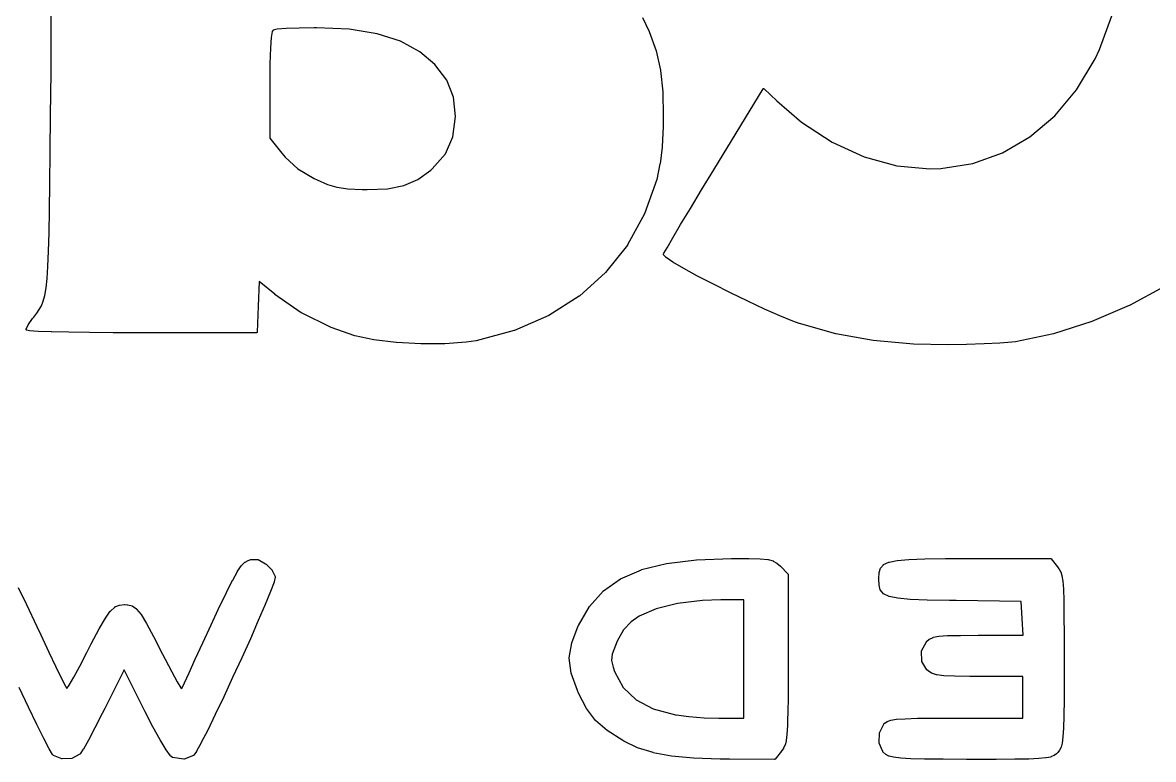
# Model space of a CAD drawing. Extents: x 92.1 to 192.1, y -135.1 to -45.9.
# Drawn here: x 159.71 to 168.07, y -63.04 to -57.59 of the extents above; entities that cross this region are included whole.
import ezdxf

# ---------------------------------------------------------------- set-up
doc = ezdxf.new("R2010")
doc.units = 0
doc.header["$MEASUREMENT"] = 0
doc.layers.add('BLACK', color=7, linetype='CONTINUOUS')

msp = doc.modelspace()

# ---------------------------------------------------------------- linework, layer by layer
at = {"layer": 'BLACK', "linetype": 'CONTINUOUS'}
for p, q in [((159.924, -57.677), (159.927, -57.3855)), ((164.296, -57.5534), (164.344, -57.6586)), ((167.674, -57.791), (167.767, -57.5434)), ((159.922, -57.9638), (159.924, -57.677)), ((159.924, -57.677), (159.924, -57.677)), ((161.558, -57.6583), (161.55, -57.7015)), ((161.565, -57.6479), (161.558, -57.6583)), ((161.595, -57.642), (161.565, -57.6479)), ((161.662, -57.6368), (161.595, -57.642)), ((161.756, -57.6331), (161.662, -57.6368)), ((161.867, -57.6315), (161.756, -57.6331)), ((161.885, -57.6315), (161.867, -57.6315)), ((162.127, -57.642), (161.885, -57.6315)), ((162.333, -57.6744), (162.127, -57.642)), ((162.506, -57.7298), (162.333, -57.6744)), ((164.344, -57.6586), (164.344, -57.6588)), ((164.344, -57.6588), (164.344, -57.659)), ((164.344, -57.659), (164.396, -57.801)), ((161.55, -57.7015), (161.544, -57.7797)), ((162.65, -57.8093), (162.506, -57.7298)), ((161.544, -57.7797), (161.541, -57.896)), ((162.76, -57.903), (162.65, -57.8093)), ((164.396, -57.801), (164.396, -57.8013)), ((164.396, -57.8013), (164.396, -57.8016)), ((164.396, -57.8016), (164.428, -57.9447)), ((167.505, -58.0881), (167.642, -57.8594)), ((167.642, -57.8594), (167.674, -57.791)), ((161.541, -57.896), (161.539, -58.0539)), ((162.849, -58.0183), (162.76, -57.903)), ((164.428, -57.9447), (164.428, -57.945)), ((164.428, -57.945), (164.428, -57.9453)), ((159.919, -58.2776), (159.922, -57.9638)), ((159.922, -57.9638), (159.922, -57.9638)), ((162.898, -58.1436), (162.849, -58.0183)), ((164.428, -57.9453), (164.445, -58.1038)), ((161.539, -58.0539), (161.539, -58.4456)), ((164.445, -58.1038), (164.445, -58.104)), ((164.445, -58.104), (164.445, -58.1042)), ((164.445, -58.1042), (164.449, -58.2862)), ((164.823, -58.6794), (165.187, -58.0822)), ((165.187, -58.0821), (165.188, -58.0815)), ((165.187, -58.0822), (165.187, -58.0821)), ((165.187, -58.0822), (165.187, -58.0822)), ((165.188, -58.0815), (165.188, -58.0809)), ((165.188, -58.0809), (165.189, -58.0809)), ((165.189, -58.0805), (165.19, -58.0801)), ((165.189, -58.0808), (165.189, -58.0805)), ((165.189, -58.0809), (165.189, -58.0808)), ((165.19, -58.0801), (165.19, -58.08)), ((165.19, -58.08), (165.191, -58.08)), ((165.19, -58.0801), (165.19, -58.0801)), ((165.191, -58.08), (165.192, -58.0798)), ((165.192, -58.0798), (165.192, -58.0799)), ((165.192, -58.0799), (165.192, -58.0798)), ((165.192, -58.0798), (165.193, -58.08)), ((165.193, -58.08), (165.193, -58.0802)), ((165.193, -58.0802), (165.193, -58.0802)), ((165.193, -58.0802), (165.194, -58.0803)), ((165.194, -58.0803), (165.194, -58.0807)), ((165.194, -58.0807), (165.195, -58.0811)), ((165.195, -58.0811), (165.195, -58.0812)), ((165.195, -58.0812), (165.195, -58.0812)), ((165.195, -58.0812), (165.288, -58.1706)), ((167.344, -58.2813), (167.505, -58.0881)), ((162.912, -58.2862), (162.898, -58.1436)), ((165.288, -58.1706), (165.472, -58.3276)), ((159.916, -58.5493), (159.919, -58.2776)), ((162.894, -58.4357), (162.912, -58.2862)), ((164.448, -58.361), (164.441, -58.5114)), ((164.449, -58.2928), (164.448, -58.3608)), ((164.448, -58.3608), (164.448, -58.3609)), ((164.448, -58.3609), (164.448, -58.361)), ((164.449, -58.2862), (164.449, -58.2862)), ((164.449, -58.2862), (164.449, -58.2926)), ((164.449, -58.2926), (164.449, -58.2927)), ((164.449, -58.2927), (164.449, -58.2928)), ((165.472, -58.3276), (165.699, -58.4771)), ((167.161, -58.4377), (167.344, -58.2813)), ((161.539, -58.4456), (161.628, -58.5577)), ((162.838, -58.5626), (162.894, -58.4357)), ((166.958, -58.5556), (167.161, -58.4377)), ((164.441, -58.5117), (164.426, -58.6367)), ((164.441, -58.5114), (164.441, -58.5115)), ((164.441, -58.5115), (164.441, -58.5117)), ((165.699, -58.4771), (165.935, -58.5853)), ((159.914, -58.7823), (159.916, -58.5493)), ((161.628, -58.5577), (161.653, -58.588)), ((161.653, -58.588), (161.747, -58.6731)), ((162.741, -58.6735), (162.838, -58.5626)), ((165.935, -58.5853), (166.176, -58.651)), ((166.738, -58.6336), (166.958, -58.5556)), ((161.747, -58.6731), (161.868, -58.7447)), ((162.635, -58.7515), (162.731, -58.682)), ((162.731, -58.682), (162.741, -58.6735)), ((164.425, -58.6371), (164.401, -58.7508)), ((164.426, -58.6367), (164.425, -58.6369)), ((164.425, -58.6369), (164.425, -58.6371)), ((164.733, -58.8284), (164.823, -58.6794)), ((164.823, -58.6794), (164.823, -58.6794)), ((164.823, -58.6794), (164.823, -58.6794)), ((166.176, -58.651), (166.42, -58.6729)), ((166.42, -58.6729), (166.502, -58.6702)), ((166.502, -58.6702), (166.738, -58.6336)), ((161.868, -58.7447), (161.889, -58.755)), ((161.889, -58.755), (161.967, -58.7887)), ((162.532, -58.7964), (162.635, -58.7515)), ((164.401, -58.7514), (164.311, -59.0047)), ((164.401, -58.7508), (164.401, -58.7511)), ((164.401, -58.7511), (164.401, -58.7514)), ((159.911, -58.98), (159.914, -58.7823)), ((159.914, -58.7823), (159.914, -58.7823)), ((161.967, -58.7887), (162.036, -58.809)), ((162.036, -58.809), (162.116, -58.8198)), ((162.116, -58.8198), (162.224, -58.8251)), ((162.224, -58.8251), (162.26, -58.8259)), ((162.26, -58.8259), (162.411, -58.8202)), ((162.411, -58.8202), (162.532, -58.7964)), ((164.65, -58.9655), (164.732, -58.8284)), ((164.732, -58.8284), (164.733, -58.8284)), ((164.733, -58.8284), (164.733, -58.8284)), ((159.908, -59.1456), (159.911, -58.98)), ((164.311, -59.0055), (164.185, -59.2357)), ((164.311, -59.0047), (164.311, -59.0051)), ((164.311, -59.0051), (164.311, -59.0055)), ((164.577, -59.0856), (164.65, -58.9655)), ((164.65, -58.9655), (164.65, -58.9655)), ((164.65, -58.9655), (164.65, -58.9655)), ((164.519, -59.184), (164.577, -59.0856)), ((164.577, -59.0856), (164.577, -59.0856)), ((164.577, -59.0856), (164.577, -59.0856)), ((159.904, -59.2825), (159.908, -59.1456)), ((164.477, -59.2557), (164.519, -59.184)), ((164.519, -59.184), (164.519, -59.184)), ((164.519, -59.184), (164.519, -59.184)), ((159.899, -59.3939), (159.904, -59.2825)), ((164.184, -59.2364), (164.023, -59.4391)), ((164.185, -59.2357), (164.184, -59.236)), ((164.184, -59.236), (164.184, -59.2364)), ((164.454, -59.2957), (164.477, -59.2557)), ((164.477, -59.2557), (164.477, -59.2557)), ((164.477, -59.2557), (164.477, -59.2557)), ((164.451, -59.3023), (164.454, -59.2961)), ((164.451, -59.3025), (164.451, -59.3023)), ((164.451, -59.3027), (164.451, -59.3025)), ((164.451, -59.3034), (164.451, -59.3027)), ((164.451, -59.304), (164.451, -59.3034)), ((164.451, -59.3042), (164.451, -59.304)), ((164.451, -59.3044), (164.451, -59.3042)), ((164.451, -59.3051), (164.451, -59.3044)), ((164.451, -59.3057), (164.451, -59.3051)), ((164.451, -59.3059), (164.451, -59.3057)), ((164.451, -59.3061), (164.451, -59.3059)), ((164.452, -59.3067), (164.451, -59.3061)), ((164.452, -59.3073), (164.452, -59.3067)), ((164.452, -59.3074), (164.452, -59.3073)), ((164.452, -59.3076), (164.452, -59.3074)), ((164.469, -59.327), (164.452, -59.3076)), ((164.454, -59.2959), (164.454, -59.2957)), ((164.454, -59.2961), (164.454, -59.2959)), ((164.469, -59.3274), (164.469, -59.327)), ((164.47, -59.3279), (164.469, -59.3274)), ((164.521, -59.3626), (164.47, -59.3279)), ((164.521, -59.3627), (164.521, -59.3626)), ((164.521, -59.3628), (164.521, -59.3627)), ((164.601, -59.4096), (164.521, -59.3628)), ((159.893, -59.4832), (159.899, -59.3939)), ((164.023, -59.4397), (163.829, -59.6132)), ((164.023, -59.4391), (164.023, -59.4394)), ((164.023, -59.4394), (164.023, -59.4397)), ((164.703, -59.4652), (164.601, -59.4096)), ((164.601, -59.4096), (164.601, -59.4096)), ((164.601, -59.4096), (164.601, -59.4096)), ((159.885, -59.5537), (159.893, -59.4832)), ((161.46, -59.5045), (161.454, -59.6874)), ((161.577, -59.6005), (161.46, -59.5045)), ((164.82, -59.5263), (164.703, -59.4652)), ((164.703, -59.4652), (164.703, -59.4652)), ((164.703, -59.4652), (164.703, -59.4652)), ((164.946, -59.5895), (164.82, -59.5263)), ((164.82, -59.5263), (164.82, -59.5263)), ((164.82, -59.5263), (164.82, -59.5263)), ((159.864, -59.6513), (159.876, -59.6086)), ((159.876, -59.6086), (159.885, -59.5537)), ((161.577, -59.6006), (161.577, -59.6005)), ((161.577, -59.6007), (161.577, -59.6006)), ((161.772, -59.7364), (161.577, -59.6007)), ((163.828, -59.6137), (163.603, -59.7563)), ((163.829, -59.6132), (163.828, -59.6134)), ((163.828, -59.6134), (163.828, -59.6137)), ((164.946, -59.5896), (164.946, -59.5895)), ((164.946, -59.5895), (164.946, -59.5895)), ((165.074, -59.6517), (164.946, -59.5896)), ((168.151, -59.5439), (167.896, -59.6838)), ((159.835, -59.7138), (159.851, -59.6852)), ((159.851, -59.6852), (159.864, -59.6513)), ((161.454, -59.6874), (161.447, -59.8803)), ((165.198, -59.7095), (165.074, -59.6517)), ((165.074, -59.6517), (165.074, -59.6517)), ((165.074, -59.6517), (165.074, -59.6517)), ((167.895, -59.684), (167.619, -59.802)), ((167.896, -59.6839), (167.895, -59.684)), ((167.896, -59.6838), (167.896, -59.6839)), ((159.753, -59.8255), (159.785, -59.7797)), ((159.785, -59.7794), (159.794, -59.7685)), ((159.785, -59.7795), (159.785, -59.7794)), ((159.785, -59.7797), (159.785, -59.7795)), ((159.794, -59.7685), (159.816, -59.7404)), ((159.816, -59.7404), (159.835, -59.7138)), ((161.773, -59.7365), (161.772, -59.7364)), ((161.773, -59.7367), (161.773, -59.7365)), ((161.994, -59.8466), (161.773, -59.7367)), ((163.603, -59.7567), (163.349, -59.8669)), ((163.603, -59.7563), (163.603, -59.7565)), ((163.603, -59.7565), (163.603, -59.7567)), ((165.312, -59.7596), (165.198, -59.7095)), ((165.198, -59.7095), (165.198, -59.7095)), ((165.198, -59.7095), (165.198, -59.7095)), ((165.312, -59.7597), (165.312, -59.7596)), ((165.408, -59.7988), (165.312, -59.7597)), ((165.312, -59.7597), (165.312, -59.7597)), ((159.738, -59.8576), (159.752, -59.8263)), ((159.738, -59.8577), (159.738, -59.8576)), ((159.738, -59.8576), (159.738, -59.8576)), ((159.738, -59.8585), (159.738, -59.8577)), ((159.738, -59.8593), (159.738, -59.8585)), ((159.738, -59.8594), (159.738, -59.8593)), ((159.738, -59.8593), (159.738, -59.8593)), ((159.738, -59.8603), (159.738, -59.8594)), ((159.738, -59.8604), (159.738, -59.8603)), ((159.738, -59.8612), (159.738, -59.8604)), ((159.738, -59.8604), (159.738, -59.8604)), ((159.738, -59.862), (159.738, -59.8612)), ((159.738, -59.8621), (159.738, -59.862)), ((159.738, -59.8622), (159.738, -59.8621)), ((159.739, -59.8629), (159.738, -59.8622)), ((159.739, -59.8636), (159.739, -59.8629)), ((159.739, -59.8637), (159.739, -59.8636)), ((159.739, -59.8636), (159.739, -59.8636)), ((159.74, -59.8642), (159.739, -59.8637)), ((159.74, -59.8648), (159.74, -59.8642)), ((159.741, -59.8651), (159.74, -59.8648)), ((159.74, -59.8648), (159.74, -59.8648)), ((159.74, -59.8648), (159.74, -59.8648)), ((159.742, -59.8654), (159.741, -59.8651)), ((159.742, -59.8655), (159.742, -59.8654)), ((159.742, -59.8654), (159.742, -59.8654)), ((159.764, -59.8699), (159.742, -59.8655)), ((159.752, -59.8263), (159.753, -59.826)), ((159.753, -59.826), (159.753, -59.8255)), ((161.994, -59.8467), (161.994, -59.8466)), ((161.994, -59.8468), (161.994, -59.8467)), ((162.168, -59.9076), (161.994, -59.8468)), ((163.348, -59.8671), (163.067, -59.9432)), ((163.349, -59.8669), (163.348, -59.8669)), ((163.348, -59.8669), (163.348, -59.8671)), ((165.408, -59.7989), (165.408, -59.7988)), ((165.408, -59.7988), (165.408, -59.7988)), ((165.455, -59.8158), (165.408, -59.7989)), ((165.456, -59.8159), (165.455, -59.8158)), ((165.725, -59.8919), (165.456, -59.8159)), ((165.456, -59.8159), (165.456, -59.8159)), ((167.619, -59.8021), (167.334, -59.8928)), ((167.619, -59.802), (167.619, -59.802)), ((167.619, -59.802), (167.619, -59.8021)), ((159.764, -59.87), (159.764, -59.8699)), ((159.764, -59.8699), (159.764, -59.8699)), ((159.827, -59.874), (159.764, -59.87)), ((159.924, -59.8776), (159.827, -59.874)), ((159.827, -59.874), (159.827, -59.874)), ((159.827, -59.874), (159.827, -59.874)), ((159.925, -59.8777), (159.924, -59.8776)), ((159.924, -59.8776), (159.924, -59.8776)), ((160.053, -59.8807), (159.925, -59.8777)), ((160.206, -59.883), (160.053, -59.8807)), ((160.053, -59.8807), (160.053, -59.8807)), ((160.053, -59.8807), (160.053, -59.8807)), ((160.381, -59.8846), (160.206, -59.883)), ((160.206, -59.883), (160.206, -59.883)), ((160.206, -59.883), (160.206, -59.883)), ((160.57, -59.8852), (160.381, -59.8846)), ((160.381, -59.8846), (160.381, -59.8846)), ((160.381, -59.8846), (160.381, -59.8846)), ((160.571, -59.8852), (160.57, -59.8852)), ((160.571, -59.8852), (160.571, -59.8852)), ((160.592, -59.8852), (160.571, -59.8852)), ((161.442, -59.8852), (160.592, -59.8852)), ((161.443, -59.8851), (161.442, -59.8851)), ((161.442, -59.8851), (161.442, -59.8852)), ((161.444, -59.8849), (161.443, -59.885)), ((161.443, -59.885), (161.443, -59.8851)), ((161.445, -59.8843), (161.444, -59.8846)), ((161.444, -59.8846), (161.444, -59.8847)), ((161.444, -59.8847), (161.444, -59.8849)), ((161.446, -59.8835), (161.445, -59.8837)), ((161.445, -59.8837), (161.445, -59.884)), ((161.445, -59.884), (161.445, -59.8843)), ((161.447, -59.882), (161.446, -59.8823)), ((161.446, -59.8823), (161.446, -59.8827)), ((161.446, -59.8827), (161.446, -59.8831)), ((161.446, -59.8831), (161.446, -59.8835)), ((161.447, -59.8803), (161.447, -59.8807)), ((161.447, -59.8807), (161.447, -59.881)), ((161.447, -59.881), (161.447, -59.8815)), ((161.447, -59.8815), (161.447, -59.882)), ((162.169, -59.9077), (162.168, -59.9076)), ((162.168, -59.9076), (162.168, -59.9076)), ((162.308, -59.9373), (162.169, -59.9077)), ((162.475, -59.9574), (162.308, -59.9373)), ((162.308, -59.9373), (162.308, -59.9373)), ((162.308, -59.9373), (162.308, -59.9373)), ((163.066, -59.9433), (162.993, -59.9548)), ((163.067, -59.9432), (163.066, -59.9432)), ((163.066, -59.9432), (163.066, -59.9433)), ((165.725, -59.892), (165.725, -59.8919)), ((165.725, -59.8919), (165.725, -59.8919)), ((166.002, -59.9422), (165.725, -59.892)), ((166.002, -59.9423), (166.002, -59.9422)), ((166.002, -59.9422), (166.002, -59.9422)), ((166.299, -59.9684), (166.002, -59.9423)), ((167.054, -59.9509), (167.026, -59.9543)), ((167.055, -59.9508), (167.054, -59.9508)), ((167.054, -59.9508), (167.054, -59.9509)), ((167.334, -59.8929), (167.055, -59.9508)), ((167.334, -59.8928), (167.334, -59.8928)), ((167.334, -59.8928), (167.334, -59.8929)), ((162.476, -59.9574), (162.475, -59.9574)), ((162.656, -59.9674), (162.476, -59.9574)), ((162.476, -59.9574), (162.476, -59.9574)), ((162.834, -59.9668), (162.656, -59.9675)), ((162.656, -59.9675), (162.656, -59.9674)), ((162.656, -59.9674), (162.656, -59.9674)), ((162.993, -59.9548), (162.834, -59.9668)), ((162.834, -59.9668), (162.834, -59.9668)), ((162.834, -59.9668), (162.834, -59.9668)), ((162.993, -59.9548), (162.993, -59.9547)), ((162.993, -59.9547), (162.993, -59.9548)), ((166.3, -59.9684), (166.299, -59.9684)), ((166.299, -59.9684), (166.299, -59.9684)), ((166.554, -59.9731), (166.3, -59.9684)), ((166.691, -59.9709), (166.554, -59.9731)), ((166.554, -59.9731), (166.554, -59.9731)), ((166.554, -59.9731), (166.554, -59.9731)), ((166.823, -59.9667), (166.691, -59.9709)), ((166.691, -59.9709), (166.691, -59.9709)), ((166.691, -59.9709), (166.691, -59.9709)), ((166.938, -59.961), (166.823, -59.9667)), ((166.823, -59.9667), (166.823, -59.9667)), ((166.823, -59.9667), (166.823, -59.9667)), ((167.026, -59.9543), (166.938, -59.961)), ((166.938, -59.961), (166.938, -59.961)), ((166.938, -59.961), (166.938, -59.961)), ((167.026, -59.9543), (167.026, -59.9543)), ((167.026, -59.9543), (167.026, -59.9543)), ((161.302, -61.6477), (161.331, -61.6057)), ((161.331, -61.605), (161.356, -61.5803)), ((161.331, -61.6054), (161.331, -61.605)), ((161.331, -61.6057), (161.331, -61.6054)), ((161.356, -61.5799), (161.357, -61.5794)), ((161.356, -61.5803), (161.356, -61.5799)), ((161.357, -61.5794), (161.38, -61.5669)), ((161.38, -61.5667), (161.381, -61.5665)), ((161.38, -61.5669), (161.38, -61.5667)), ((161.381, -61.5665), (161.4, -61.5607)), ((161.4, -61.5606), (161.401, -61.5604)), ((161.4, -61.5607), (161.4, -61.5606)), ((161.401, -61.5604), (161.452, -61.5601)), ((161.452, -61.5601), (161.452, -61.5602)), ((161.452, -61.5602), (161.452, -61.5602)), ((161.452, -61.5602), (161.453, -61.5604)), ((161.453, -61.5604), (161.453, -61.5604)), ((161.453, -61.5604), (161.454, -61.5606)), ((161.454, -61.5606), (161.454, -61.5608)), ((161.454, -61.5608), (161.509, -61.5916)), ((161.509, -61.5916), (161.509, -61.5918)), ((161.509, -61.5918), (161.509, -61.592)), ((161.509, -61.592), (161.512, -61.594)), ((161.512, -61.594), (161.512, -61.5942)), ((161.512, -61.5942), (161.512, -61.5944)), ((161.512, -61.5944), (161.557, -61.6399)), ((164.288, -61.6353), (164.474, -61.5893)), ((164.474, -61.5892), (164.695, -61.5626)), ((164.474, -61.5893), (164.474, -61.5892)), ((164.474, -61.5893), (164.474, -61.5893)), ((164.695, -61.5626), (164.954, -61.5538)), ((164.695, -61.5626), (164.695, -61.5626)), ((164.695, -61.5626), (164.695, -61.5626)), ((164.954, -61.5538), (164.954, -61.5538)), ((164.954, -61.5538), (164.954, -61.5538)), ((164.954, -61.5538), (164.961, -61.5538)), ((164.961, -61.5538), (164.961, -61.5538)), ((164.961, -61.5538), (164.961, -61.5538)), ((164.961, -61.5538), (165.082, -61.5541)), ((165.082, -61.5541), (165.082, -61.5541)), ((165.082, -61.5541), (165.082, -61.5541)), ((165.082, -61.5541), (165.166, -61.5562)), ((165.166, -61.5562), (165.167, -61.5562)), ((165.167, -61.5562), (165.167, -61.5562)), ((165.167, -61.5562), (165.223, -61.5614)), ((165.223, -61.5614), (165.224, -61.5615)), ((165.224, -61.5615), (165.224, -61.5615)), ((165.224, -61.5615), (165.261, -61.5712)), ((165.261, -61.5712), (165.262, -61.5715)), ((165.262, -61.5715), (165.263, -61.5717)), ((165.263, -61.5717), (165.289, -61.5872)), ((165.289, -61.5872), (165.29, -61.5875)), ((165.29, -61.5875), (165.29, -61.5878)), ((165.29, -61.5878), (165.315, -61.6104)), ((165.315, -61.6104), (165.315, -61.6105)), ((165.315, -61.6105), (165.315, -61.6105)), ((165.315, -61.6105), (165.371, -61.6662)), ((166.055, -61.6239), (166.056, -61.6237)), ((166.055, -61.6244), (166.055, -61.6239)), ((166.056, -61.6235), (166.077, -61.5993)), ((166.056, -61.6237), (166.056, -61.6235)), ((166.077, -61.5993), (166.078, -61.5992)), ((166.078, -61.5987), (166.079, -61.5982)), ((166.078, -61.5991), (166.078, -61.5987)), ((166.078, -61.5992), (166.078, -61.5991)), ((166.079, -61.5981), (166.118, -61.5804)), ((166.079, -61.5982), (166.079, -61.5981)), ((166.079, -61.5982), (166.079, -61.5982)), ((166.118, -61.5802), (166.119, -61.58)), ((166.118, -61.5804), (166.118, -61.5802)), ((166.119, -61.58), (166.179, -61.5678)), ((166.179, -61.5677), (166.266, -61.5599)), ((166.179, -61.5678), (166.179, -61.5677)), ((166.179, -61.5678), (166.179, -61.5678)), ((166.266, -61.5599), (166.384, -61.5556)), ((166.266, -61.5599), (166.266, -61.5599)), ((166.266, -61.5599), (166.266, -61.5599)), ((166.384, -61.5556), (166.537, -61.5538)), ((166.384, -61.5556), (166.384, -61.5556)), ((166.384, -61.5556), (166.384, -61.5556)), ((166.537, -61.5538), (166.731, -61.5534)), ((166.537, -61.5538), (166.537, -61.5538)), ((166.537, -61.5538), (166.537, -61.5538)), ((166.731, -61.5534), (166.731, -61.5534)), ((166.731, -61.5534), (166.731, -61.5534)), ((166.731, -61.5534), (167.314, -61.5534)), ((167.314, -61.5534), (167.315, -61.5535)), ((167.315, -61.5535), (167.315, -61.5535)), ((167.315, -61.5535), (167.316, -61.5536)), ((167.316, -61.5536), (167.316, -61.5537)), ((167.316, -61.5537), (167.316, -61.554)), ((167.316, -61.554), (167.317, -61.5541)), ((167.317, -61.5541), (167.317, -61.5544)), ((167.317, -61.5544), (167.317, -61.5546)), ((167.317, -61.5546), (167.318, -61.555)), ((167.318, -61.555), (167.318, -61.5553)), ((167.318, -61.5553), (167.365, -61.6151)), ((167.365, -61.6151), (167.365, -61.6151)), ((167.365, -61.6151), (167.365, -61.6152)), ((167.365, -61.6152), (167.375, -61.6286)), ((161.266, -61.7124), (161.302, -61.648)), ((161.302, -61.6479), (161.302, -61.6477)), ((161.302, -61.648), (161.302, -61.6479)), ((161.557, -61.6399), (161.557, -61.6406)), ((161.557, -61.6406), (161.558, -61.6412)), ((161.558, -61.6412), (161.58, -61.6858)), ((161.58, -61.6906), (161.571, -61.7261)), ((161.58, -61.6858), (161.58, -61.6859)), ((161.58, -61.6859), (161.58, -61.686)), ((161.58, -61.686), (161.58, -61.6868)), ((161.58, -61.6868), (161.58, -61.6875)), ((161.58, -61.6875), (161.58, -61.6876)), ((161.58, -61.6876), (161.58, -61.6877)), ((161.58, -61.6877), (161.58, -61.689)), ((161.58, -61.689), (161.58, -61.6898)), ((161.58, -61.6898), (161.58, -61.6906)), ((164.007, -61.7925), (164.133, -61.703)), ((164.133, -61.7028), (164.134, -61.7025)), ((164.133, -61.703), (164.133, -61.7028)), ((164.134, -61.7025), (164.288, -61.6355)), ((164.288, -61.6354), (164.288, -61.6353)), ((164.288, -61.6355), (164.288, -61.6354)), ((165.371, -61.6662), (165.371, -61.6664)), ((165.371, -61.6664), (165.371, -61.6665)), ((165.371, -61.6665), (165.371, -61.6671)), ((165.371, -61.6671), (165.372, -61.6676)), ((165.372, -61.6676), (165.372, -61.6678)), ((165.372, -61.6678), (165.372, -61.668)), ((165.372, -61.668), (165.372, -61.6687)), ((165.372, -61.6687), (165.372, -61.6693)), ((165.372, -61.6693), (165.372, -61.6695)), ((165.372, -61.6695), (165.372, -61.6697)), ((165.372, -61.6697), (165.372, -62.2914)), ((166.042, -61.7036), (166.043, -61.6988)), ((166.043, -61.7037), (166.042, -61.7036)), ((166.043, -61.6985), (166.045, -61.6583)), ((166.043, -61.6987), (166.043, -61.6985)), ((166.043, -61.6988), (166.043, -61.6987)), ((166.043, -61.7038), (166.043, -61.7037)), ((166.045, -61.7493), (166.043, -61.7038)), ((166.045, -61.6571), (166.055, -61.6254)), ((166.045, -61.6577), (166.045, -61.6571)), ((166.045, -61.6583), (166.045, -61.6577)), ((166.055, -61.625), (166.055, -61.6244)), ((166.055, -61.6252), (166.055, -61.625)), ((166.055, -61.6254), (166.055, -61.6252)), ((167.375, -61.6286), (167.375, -61.6289)), ((167.375, -61.6289), (167.376, -61.6292)), ((167.376, -61.6292), (167.387, -61.6504)), ((167.387, -61.6504), (167.387, -61.6509)), ((167.387, -61.6509), (167.388, -61.6513)), ((167.388, -61.6513), (167.397, -61.6796)), ((167.397, -61.6796), (167.397, -61.68)), ((167.397, -61.68), (167.397, -61.6803)), ((167.397, -61.6803), (167.403, -61.7211)), ((159.678, -61.7665), (159.74, -61.8917)), ((161.219, -61.8045), (161.265, -61.7126)), ((161.265, -61.7125), (161.266, -61.7124)), ((161.265, -61.7126), (161.265, -61.7125)), ((161.571, -61.7266), (161.545, -61.796)), ((161.571, -61.7261), (161.571, -61.7263)), ((161.571, -61.7263), (161.571, -61.7266)), ((166.045, -61.7498), (166.045, -61.7493)), ((166.045, -61.7504), (166.045, -61.7498)), ((166.054, -61.7856), (166.045, -61.7504)), ((166.054, -61.7858), (166.054, -61.7856)), ((166.054, -61.786), (166.054, -61.7858)), ((166.055, -61.7866), (166.054, -61.786)), ((166.055, -61.7871), (166.055, -61.7866)), ((166.055, -61.7873), (166.055, -61.7871)), ((166.055, -61.7875), (166.055, -61.7873)), ((166.077, -61.8138), (166.055, -61.7875)), ((167.403, -61.7211), (167.403, -61.7214)), ((167.403, -61.7214), (167.403, -61.7216)), ((167.403, -61.7216), (167.408, -61.7804)), ((167.408, -61.7804), (167.408, -61.7805)), ((167.408, -61.7805), (167.408, -61.7806)), ((167.408, -61.7806), (167.411, -61.8629)), ((161.159, -61.9291), (161.219, -61.8046)), ((161.219, -61.8046), (161.219, -61.8045)), ((161.219, -61.8045), (161.219, -61.8045)), ((161.545, -61.7962), (161.505, -61.8933)), ((161.545, -61.796), (161.545, -61.7961)), ((161.545, -61.7961), (161.545, -61.7962)), ((163.904, -61.907), (164.006, -61.7933)), ((164.006, -61.7929), (164.007, -61.7925)), ((164.006, -61.7933), (164.006, -61.7929)), ((164.74, -61.8641), (164.555, -61.8866)), ((164.874, -61.8591), (164.74, -61.8641)), ((165.045, -61.8582), (164.874, -61.8591)), ((165.045, -62.7327), (165.045, -61.8582)), ((166.078, -61.8139), (166.077, -61.8138)), ((166.078, -61.8141), (166.078, -61.8139)), ((166.078, -61.8144), (166.078, -61.8141)), ((166.079, -61.8149), (166.078, -61.8144)), ((166.079, -61.8151), (166.079, -61.8149)), ((166.079, -61.8149), (166.079, -61.8149)), ((166.119, -61.8338), (166.079, -61.8151)), ((166.12, -61.834), (166.119, -61.8338)), ((166.12, -61.8342), (166.12, -61.834)), ((166.184, -61.8469), (166.12, -61.8342)), ((166.184, -61.847), (166.184, -61.8469)), ((166.184, -61.8469), (166.184, -61.8469)), ((166.276, -61.855), (166.184, -61.847)), ((166.401, -61.8598), (166.276, -61.855)), ((166.276, -61.855), (166.276, -61.855)), ((166.276, -61.855), (166.276, -61.855)), ((166.565, -61.8628), (166.401, -61.8598)), ((166.401, -61.8598), (166.401, -61.8598)), ((166.401, -61.8598), (166.401, -61.8598)), ((166.616, -61.8634), (166.565, -61.8628)), ((166.565, -61.8628), (166.565, -61.8628)), ((166.565, -61.8628), (166.565, -61.8628)), ((167.097, -61.8695), (166.616, -61.8634)), ((166.616, -61.8634), (166.616, -61.8634)), ((167.104, -61.9952), (167.097, -61.8695)), ((167.411, -61.8629), (167.411, -61.863)), ((167.411, -61.863), (167.411, -61.863)), ((167.411, -61.863), (167.412, -61.9743)), ((159.74, -61.8917), (159.74, -61.8917)), ((159.74, -61.8917), (159.74, -61.8918)), ((159.74, -61.8918), (159.816, -62.0545)), ((160.324, -61.9934), (160.36, -61.9422)), ((160.36, -61.9422), (160.361, -61.9418)), ((160.361, -61.9414), (160.393, -61.9118)), ((160.361, -61.9418), (160.361, -61.9414)), ((160.393, -61.9118), (160.394, -61.9113)), ((160.394, -61.9113), (160.395, -61.9109)), ((160.395, -61.9109), (160.428, -61.8973)), ((160.428, -61.8971), (160.429, -61.8969)), ((160.428, -61.8973), (160.428, -61.8971)), ((160.429, -61.8969), (160.466, -61.8936)), ((160.466, -61.8936), (160.467, -61.8936)), ((160.467, -61.8936), (160.467, -61.8936)), ((160.467, -61.8936), (160.488, -61.8945)), ((160.488, -61.8945), (160.489, -61.8946)), ((160.489, -61.8946), (160.489, -61.8947)), ((160.489, -61.8947), (160.521, -61.9031)), ((160.521, -61.9031), (160.521, -61.9032)), ((160.521, -61.9032), (160.521, -61.9032)), ((160.521, -61.9032), (160.522, -61.9035)), ((160.522, -61.9035), (160.523, -61.9039)), ((160.523, -61.9039), (160.523, -61.9039)), ((160.523, -61.9039), (160.523, -61.9039)), ((160.523, -61.9039), (160.554, -61.9257)), ((160.554, -61.9257), (160.554, -61.9262)), ((160.554, -61.9262), (160.555, -61.9266)), ((160.555, -61.9266), (160.588, -61.9674)), ((161.106, -62.0441), (161.159, -61.9292)), ((161.159, -61.9292), (161.159, -61.9291)), ((161.159, -61.9291), (161.159, -61.9291)), ((161.505, -61.8934), (161.455, -62.0119)), ((161.505, -61.8933), (161.505, -61.8933)), ((161.505, -61.8933), (161.505, -61.8934)), ((163.822, -62.0472), (163.904, -61.9078)), ((163.904, -61.9074), (163.904, -61.907)), ((163.904, -61.9078), (163.904, -61.9074)), ((164.396, -61.9257), (164.272, -61.9795)), ((164.555, -61.8866), (164.396, -61.9257)), ((160.278, -62.0722), (160.324, -61.9938)), ((160.324, -61.9936), (160.324, -61.9934)), ((160.324, -61.9938), (160.324, -61.9936)), ((160.588, -61.9674), (160.588, -61.9677)), ((160.588, -61.9677), (160.589, -61.9679)), ((160.589, -61.9679), (160.629, -62.0331)), ((160.629, -62.0331), (160.629, -62.0332)), ((160.629, -62.0332), (160.629, -62.0333)), ((160.629, -62.0333), (160.68, -62.1284)), ((161.455, -62.0119), (161.396, -62.1456)), ((161.455, -62.0119), (161.455, -62.0119)), ((161.455, -62.0119), (161.455, -62.0119)), ((164.211, -62.0206), (164.155, -62.0795)), ((164.272, -61.9795), (164.211, -62.0206)), ((167.11, -62.1204), (167.104, -61.9952)), ((167.412, -61.9743), (167.412, -61.9743)), ((167.412, -61.9743), (167.412, -61.9743)), ((167.412, -61.9743), (167.413, -62.12)), ((159.816, -62.0545), (159.816, -62.0545)), ((159.816, -62.0545), (159.816, -62.0545)), ((159.816, -62.0545), (159.846, -62.1175)), ((159.846, -62.1175), (159.905, -62.2444)), ((160.22, -62.1836), (160.278, -62.0724)), ((160.278, -62.0723), (160.278, -62.0722)), ((160.278, -62.0724), (160.278, -62.0723)), ((161.044, -62.1774), (161.106, -62.0441)), ((161.106, -62.0441), (161.106, -62.0441)), ((161.106, -62.0441), (161.106, -62.0441)), ((163.772, -62.1762), (163.82, -62.0513)), ((163.82, -62.051), (163.822, -62.0476)), ((163.82, -62.0512), (163.82, -62.051)), ((163.82, -62.0513), (163.82, -62.0512)), ((163.822, -62.0474), (163.822, -62.0472)), ((163.822, -62.0476), (163.822, -62.0474)), ((164.155, -62.0795), (164.109, -62.164)), ((166.487, -62.1274), (166.551, -62.1229)), ((166.551, -62.1229), (166.551, -62.1229)), ((166.551, -62.1229), (166.552, -62.1229)), ((166.552, -62.1229), (166.646, -62.1208)), ((166.646, -62.1208), (166.778, -62.1204)), ((166.646, -62.1208), (166.646, -62.1209)), ((166.646, -62.1209), (166.646, -62.1208)), ((166.778, -62.1204), (166.778, -62.1204)), ((166.778, -62.1204), (166.778, -62.1204)), ((166.778, -62.1204), (167.11, -62.1204)), ((167.413, -62.12), (167.413, -62.12)), ((167.413, -62.12), (167.413, -62.12)), ((167.413, -62.12), (167.413, -62.3056)), ((160.188, -62.2468), (160.22, -62.1836)), ((160.22, -62.1836), (160.22, -62.1836)), ((160.22, -62.1836), (160.22, -62.1836)), ((160.68, -62.1284), (160.68, -62.1285)), ((160.68, -62.1285), (160.68, -62.1286)), ((160.68, -62.1286), (160.746, -62.2592)), ((160.989, -62.2972), (161.044, -62.1774)), ((161.044, -62.1774), (161.044, -62.1774)), ((161.044, -62.1774), (161.044, -62.1774)), ((161.396, -62.1456), (161.332, -62.2881)), ((161.396, -62.1456), (161.396, -62.1456)), ((161.396, -62.1456), (161.396, -62.1456)), ((163.754, -62.2878), (163.772, -62.1772)), ((163.772, -62.1767), (163.772, -62.1762)), ((163.772, -62.1772), (163.772, -62.1767)), ((164.095, -62.1958), (164.071, -62.2603)), ((164.109, -62.164), (164.095, -62.1958)), ((166.36, -62.2352), (166.395, -62.1676)), ((166.395, -62.1676), (166.396, -62.1672)), ((166.396, -62.1661), (166.416, -62.1488)), ((166.396, -62.1662), (166.396, -62.1661)), ((166.396, -62.1663), (166.396, -62.1662)), ((166.396, -62.1664), (166.396, -62.1663)), ((166.396, -62.1665), (166.396, -62.1664)), ((166.396, -62.1666), (166.396, -62.1665)), ((166.396, -62.1672), (166.396, -62.1666)), ((166.416, -62.1488), (166.417, -62.1484)), ((166.417, -62.1479), (166.444, -62.1358)), ((166.417, -62.1484), (166.417, -62.1479)), ((166.444, -62.1356), (166.445, -62.1354)), ((166.444, -62.1358), (166.444, -62.1356)), ((166.445, -62.1354), (166.487, -62.1275)), ((166.487, -62.1275), (166.487, -62.1274)), ((166.487, -62.1275), (166.487, -62.1275)), ((159.905, -62.2444), (159.958, -62.3541)), ((160.136, -62.3476), (160.188, -62.2468)), ((160.188, -62.2468), (160.188, -62.2468)), ((160.746, -62.2592), (160.746, -62.2592)), ((160.746, -62.2592), (160.746, -62.2592)), ((160.746, -62.2592), (160.766, -62.2978)), ((161.332, -62.2882), (161.265, -62.4332)), ((161.332, -62.2881), (161.332, -62.2881)), ((161.332, -62.2881), (161.332, -62.2882)), ((163.754, -62.2884), (163.754, -62.2878)), ((163.754, -62.2891), (163.754, -62.2884)), ((163.768, -62.4004), (163.754, -62.2891)), ((164.071, -62.2603), (164.067, -62.3079)), ((165.372, -62.2914), (165.372, -62.4151)), ((166.359, -62.2376), (166.36, -62.2372)), ((166.361, -62.3106), (166.359, -62.2376)), ((166.36, -62.2355), (166.36, -62.2352)), ((166.36, -62.2359), (166.36, -62.2355)), ((166.36, -62.2364), (166.36, -62.2359)), ((166.36, -62.2368), (166.36, -62.2364)), ((166.36, -62.2372), (166.36, -62.2368)), ((159.958, -62.3541), (159.958, -62.3541)), ((159.958, -62.3541), (160, -62.4406)), ((160.091, -62.4311), (160.136, -62.3476)), ((160.463, -62.3753), (160.32, -62.6609)), ((160.619, -62.6863), (160.463, -62.3753)), ((160.766, -62.2978), (160.815, -62.3915)), ((160.943, -62.3974), (160.989, -62.2972)), ((160.989, -62.2972), (160.989, -62.2972)), ((160.989, -62.2972), (160.989, -62.2972)), ((164.067, -62.3079), (164.078, -62.3565)), ((164.078, -62.3565), (164.089, -62.3878)), ((166.361, -62.311), (166.361, -62.3106)), ((166.361, -62.3114), (166.361, -62.311)), ((166.361, -62.3118), (166.361, -62.3114)), ((166.361, -62.3123), (166.361, -62.3118)), ((166.361, -62.3127), (166.361, -62.3123)), ((166.361, -62.3131), (166.361, -62.3127)), ((166.398, -62.3753), (166.361, -62.3131)), ((166.399, -62.3759), (166.398, -62.3753)), ((166.399, -62.3765), (166.399, -62.3759)), ((166.407, -62.3829), (166.399, -62.3765)), ((167.413, -62.3056), (167.413, -62.3056)), ((167.413, -62.3056), (167.413, -62.3056)), ((167.413, -62.3056), (167.413, -62.438)), ((160, -62.4406), (160.029, -62.4976)), ((160.056, -62.4902), (160.091, -62.4311)), ((160.815, -62.3915), (160.855, -62.464)), ((160.909, -62.4716), (160.943, -62.3974)), ((160.943, -62.3974), (160.943, -62.3974)), ((160.943, -62.3974), (160.943, -62.3974)), ((161.265, -62.4333), (161.2, -62.5746)), ((161.265, -62.4332), (161.265, -62.4332)), ((161.265, -62.4332), (161.265, -62.4333)), ((163.768, -62.4009), (163.768, -62.4004)), ((163.768, -62.4015), (163.768, -62.4009)), ((163.814, -62.5284), (163.768, -62.4015)), ((164.089, -62.3878), (164.154, -62.5071)), ((165.372, -62.4151), (165.372, -62.4151)), ((165.372, -62.4151), (165.372, -62.4151)), ((165.372, -62.4151), (165.372, -62.5734)), ((166.407, -62.3831), (166.407, -62.3829)), ((166.407, -62.3833), (166.407, -62.3831)), ((166.433, -62.3998), (166.407, -62.3833)), ((166.434, -62.4001), (166.433, -62.3998)), ((166.434, -62.4004), (166.434, -62.4001)), ((166.47, -62.4118), (166.434, -62.4004)), ((166.471, -62.4119), (166.47, -62.4118)), ((166.471, -62.412), (166.471, -62.4119)), ((166.524, -62.4193), (166.471, -62.412)), ((166.524, -62.4194), (166.524, -62.4193)), ((166.524, -62.4193), (166.524, -62.4193)), ((166.603, -62.4234), (166.524, -62.4194)), ((166.715, -62.425), (166.603, -62.4234)), ((166.603, -62.4234), (166.603, -62.4234)), ((166.603, -62.4234), (166.603, -62.4234)), ((166.787, -62.4252), (166.715, -62.425)), ((166.715, -62.425), (166.715, -62.425)), ((166.715, -62.425), (166.715, -62.425)), ((167.108, -62.4252), (166.787, -62.4252)), ((166.787, -62.4252), (166.787, -62.4252)), ((166.787, -62.4252), (166.787, -62.4252)), ((167.108, -62.7327), (167.108, -62.4252)), ((167.413, -62.438), (167.413, -62.438)), ((167.413, -62.438), (167.413, -62.438)), ((167.413, -62.438), (167.413, -62.5953)), ((159.755, -62.6521), (159.686, -62.5066)), ((160.029, -62.4976), (160.039, -62.5144)), ((160.039, -62.5144), (160.056, -62.4902)), ((160.855, -62.464), (160.883, -62.5082)), ((160.883, -62.5082), (160.89, -62.5139)), ((160.89, -62.5136), (160.909, -62.4716)), ((160.89, -62.5137), (160.89, -62.5136)), ((160.89, -62.5139), (160.89, -62.5137)), ((160.89, -62.5137), (160.89, -62.5137)), ((160.909, -62.4716), (160.909, -62.4716)), ((160.909, -62.4716), (160.909, -62.4716)), ((163.814, -62.5286), (163.814, -62.5284)), ((163.814, -62.5287), (163.814, -62.5286)), ((163.823, -62.5481), (163.814, -62.5287)), ((164.154, -62.5071), (164.248, -62.598)), ((161.2, -62.5747), (161.137, -62.7061)), ((161.2, -62.5746), (161.2, -62.5747)), ((161.2, -62.5747), (161.2, -62.5747)), ((163.823, -62.5482), (163.823, -62.5481)), ((163.823, -62.5483), (163.823, -62.5482)), ((163.881, -62.6614), (163.823, -62.5483)), ((164.248, -62.598), (164.375, -62.664)), ((165.372, -62.5734), (165.37, -62.6954)), ((165.372, -62.5734), (165.372, -62.5734)), ((165.372, -62.5734), (165.372, -62.5734)), ((167.413, -62.5954), (167.411, -62.7164)), ((167.413, -62.5953), (167.413, -62.5954)), ((167.413, -62.5954), (167.413, -62.5954)), ((159.816, -62.7796), (159.755, -62.6521)), ((159.755, -62.6521), (159.755, -62.6521)), ((159.755, -62.6521), (159.755, -62.6521)), ((160.301, -62.6997), (160.247, -62.8048)), ((160.32, -62.6609), (160.301, -62.6996)), ((160.301, -62.6996), (160.301, -62.6996)), ((160.301, -62.6996), (160.301, -62.6997)), ((160.32, -62.6609), (160.32, -62.6609)), ((160.32, -62.6609), (160.32, -62.6609)), ((160.676, -62.7969), (160.619, -62.6863)), ((160.619, -62.6863), (160.619, -62.6863)), ((160.619, -62.6863), (160.619, -62.6863)), ((161.137, -62.7061), (161.081, -62.8213)), ((161.137, -62.7061), (161.137, -62.7061)), ((161.137, -62.7061), (161.137, -62.7061)), ((163.882, -62.6617), (163.881, -62.6614)), ((163.882, -62.6621), (163.882, -62.6617)), ((163.948, -62.7495), (163.882, -62.6621)), ((164.375, -62.664), (164.54, -62.7081)), ((164.54, -62.7081), (164.545, -62.709)), ((164.545, -62.709), (164.638, -62.721)), ((165.37, -62.6955), (165.369, -62.7378)), ((165.37, -62.6954), (165.37, -62.6954)), ((165.37, -62.6954), (165.37, -62.6955)), ((159.817, -62.7796), (159.816, -62.7796)), ((159.817, -62.7797), (159.817, -62.7796)), ((159.869, -62.8838), (159.817, -62.7797)), ((163.948, -62.7498), (163.948, -62.7495)), ((163.948, -62.7502), (163.948, -62.7498)), ((164.034, -62.8245), (163.948, -62.7502)), ((164.638, -62.721), (164.751, -62.7295)), ((164.751, -62.7295), (164.861, -62.7327)), ((164.861, -62.7327), (165.045, -62.7327)), ((165.368, -62.7868), (165.364, -62.8527)), ((165.369, -62.7378), (165.368, -62.7866)), ((165.368, -62.7866), (165.368, -62.7867)), ((165.368, -62.7867), (165.368, -62.7868)), ((166.048, -62.8402), (166.081, -62.7769)), ((166.081, -62.7757), (166.086, -62.7711)), ((166.081, -62.7763), (166.081, -62.7757)), ((166.081, -62.7769), (166.081, -62.7763)), ((166.086, -62.7708), (166.087, -62.7705)), ((166.086, -62.7711), (166.086, -62.7708)), ((166.087, -62.7705), (166.104, -62.7579)), ((166.104, -62.7579), (166.105, -62.7576)), ((166.105, -62.7573), (166.132, -62.7479)), ((166.105, -62.7576), (166.105, -62.7573)), ((166.132, -62.7478), (166.133, -62.7477)), ((166.132, -62.7479), (166.132, -62.7478)), ((166.133, -62.7477), (166.175, -62.7411)), ((166.175, -62.741), (166.239, -62.7367)), ((166.175, -62.7411), (166.175, -62.741)), ((166.175, -62.7411), (166.175, -62.7411)), ((166.239, -62.7367), (166.33, -62.7341)), ((166.239, -62.7367), (166.239, -62.7367)), ((166.239, -62.7367), (166.239, -62.7367)), ((166.33, -62.7341), (166.454, -62.733)), ((166.33, -62.7341), (166.33, -62.7341)), ((166.33, -62.7341), (166.33, -62.7341)), ((166.454, -62.733), (166.618, -62.7327)), ((166.454, -62.733), (166.454, -62.733)), ((166.454, -62.733), (166.454, -62.733)), ((166.618, -62.7327), (166.618, -62.7327)), ((166.618, -62.7327), (166.618, -62.7327)), ((166.618, -62.7327), (167.108, -62.7327)), ((167.411, -62.7165), (167.409, -62.8067)), ((167.411, -62.7164), (167.411, -62.7165)), ((167.411, -62.7165), (167.411, -62.7165)), ((160.247, -62.8049), (160.198, -62.8949)), ((160.247, -62.8048), (160.247, -62.8049)), ((160.247, -62.8049), (160.247, -62.8049)), ((160.676, -62.797), (160.676, -62.7969)), ((160.676, -62.7969), (160.676, -62.7969)), ((160.729, -62.8929), (160.676, -62.797)), ((161.081, -62.8213), (161.033, -62.9139)), ((161.081, -62.8213), (161.081, -62.8213)), ((161.081, -62.8213), (161.081, -62.8213)), ((164.034, -62.8247), (164.034, -62.8245)), ((164.034, -62.8249), (164.034, -62.8247)), ((164.15, -62.8987), (164.034, -62.8249)), ((165.364, -62.853), (165.358, -62.899)), ((165.364, -62.8527), (165.364, -62.8528)), ((165.364, -62.8528), (165.364, -62.853)), ((166.045, -62.9145), (166.048, -62.8424)), ((166.048, -62.8405), (166.048, -62.8402)), ((166.048, -62.8407), (166.048, -62.8405)), ((166.048, -62.8413), (166.048, -62.8407)), ((166.048, -62.8419), (166.048, -62.8413)), ((166.048, -62.8421), (166.048, -62.8419)), ((166.048, -62.8424), (166.048, -62.8421)), ((167.405, -62.8719), (167.399, -62.9165)), ((167.409, -62.8069), (167.405, -62.8716)), ((167.405, -62.8716), (167.405, -62.8718)), ((167.405, -62.8718), (167.405, -62.8719)), ((167.409, -62.8067), (167.409, -62.8068)), ((167.409, -62.8068), (167.409, -62.8069)), ((159.869, -62.8839), (159.869, -62.8838)), ((159.869, -62.8838), (159.869, -62.8838)), ((159.908, -62.9593), (159.869, -62.8839)), ((159.908, -62.9594), (159.908, -62.9593)), ((159.908, -62.9595), (159.908, -62.9594)), ((159.933, -63.001), (159.908, -62.9595)), ((160.16, -62.9615), (160.138, -62.9956)), ((160.161, -62.9613), (160.16, -62.9614)), ((160.16, -62.9614), (160.16, -62.9615)), ((160.198, -62.895), (160.161, -62.9613)), ((160.198, -62.8949), (160.198, -62.8949)), ((160.198, -62.8949), (160.198, -62.895)), ((160.729, -62.893), (160.729, -62.8929)), ((160.729, -62.8929), (160.729, -62.8929)), ((160.774, -62.9669), (160.729, -62.893)), ((161.033, -62.9141), (160.998, -62.9779)), ((161.033, -62.9139), (161.033, -62.914)), ((161.033, -62.914), (161.033, -62.9141)), ((164.15, -62.8988), (164.15, -62.8987)), ((164.15, -62.8987), (164.15, -62.8987)), ((164.157, -62.9027), (164.15, -62.8988)), ((164.158, -62.9028), (164.157, -62.9027)), ((164.157, -62.9027), (164.157, -62.9027)), ((164.259, -62.9514), (164.158, -62.9028)), ((164.259, -62.9515), (164.259, -62.9514)), ((164.259, -62.9517), (164.259, -62.9515)), ((164.374, -62.9879), (164.259, -62.9517)), ((165.338, -62.956), (165.324, -62.9756)), ((165.339, -62.9552), (165.338, -62.9556)), ((165.338, -62.9556), (165.338, -62.956)), ((165.349, -62.9323), (165.339, -62.9552)), ((165.35, -62.9318), (165.349, -62.9323)), ((165.358, -62.8997), (165.35, -62.9314)), ((165.35, -62.9314), (165.35, -62.9318)), ((165.358, -62.899), (165.358, -62.8993)), ((165.358, -62.8993), (165.358, -62.8997)), ((166.045, -62.9147), (166.045, -62.9145)), ((166.045, -62.9149), (166.045, -62.9147)), ((166.045, -62.9155), (166.045, -62.9149)), ((166.045, -62.9162), (166.045, -62.9155)), ((166.046, -62.9164), (166.045, -62.9162)), ((166.046, -62.9166), (166.046, -62.9164)), ((166.072, -62.9791), (166.046, -62.9166)), ((167.391, -62.9481), (167.38, -62.9686)), ((167.399, -62.9172), (167.391, -62.9471)), ((167.391, -62.9471), (167.391, -62.9476)), ((167.391, -62.9476), (167.391, -62.9481)), ((167.399, -62.9165), (167.399, -62.9169)), ((167.399, -62.9169), (167.399, -62.9172)), ((159.933, -63.0013), (159.933, -63.001)), ((159.934, -63.0017), (159.933, -63.0013)), ((159.938, -63.0074), (159.934, -63.0017)), ((159.939, -63.0076), (159.938, -63.0074)), ((159.939, -63.0079), (159.939, -63.0076)), ((159.939, -63.0082), (159.939, -63.0079)), ((159.94, -63.0085), (159.939, -63.0082)), ((159.94, -63.0086), (159.94, -63.0085)), ((159.94, -63.0088), (159.94, -63.0086)), ((160.003, -63.034), (159.94, -63.0088)), ((160.003, -63.0341), (160.003, -63.034)), ((160.003, -63.0342), (160.003, -63.0341)), ((160.004, -63.0343), (160.003, -63.0342)), ((160.004, -63.0344), (160.004, -63.0343)), ((160.005, -63.0344), (160.004, -63.0344)), ((160.075, -63.031), (160.005, -63.0344)), ((160.005, -63.0344), (160.005, -63.0344)), ((160.076, -63.031), (160.075, -63.031)), ((160.075, -63.031), (160.075, -63.031)), ((160.077, -63.0306), (160.076, -63.0308)), ((160.076, -63.0308), (160.076, -63.031)), ((160.134, -62.9997), (160.077, -63.0304)), ((160.077, -63.0304), (160.077, -63.0305)), ((160.077, -63.0305), (160.077, -63.0306)), ((160.135, -62.9992), (160.134, -62.9997)), ((160.137, -62.9962), (160.135, -62.9987)), ((160.135, -62.9987), (160.135, -62.9992)), ((160.138, -62.9959), (160.137, -62.9962)), ((160.138, -62.9956), (160.138, -62.9959)), ((160.774, -62.967), (160.774, -62.9669)), ((160.774, -62.9672), (160.774, -62.967)), ((160.806, -63.0117), (160.774, -62.9672)), ((160.806, -63.0121), (160.806, -63.0117)), ((160.807, -63.0126), (160.806, -63.0121)), ((160.817, -63.022), (160.807, -63.0126)), ((160.818, -63.0223), (160.817, -63.022)), ((160.818, -63.0226), (160.818, -63.0223)), ((160.819, -63.0227), (160.818, -63.0226)), ((160.819, -63.0229), (160.819, -63.0227)), ((160.819, -63.023), (160.819, -63.0229)), ((160.82, -63.0232), (160.819, -63.023)), ((160.904, -63.036), (160.82, -63.0232)), ((160.905, -63.036), (160.904, -63.0359)), ((160.904, -63.0359), (160.904, -63.036)), ((160.906, -63.0358), (160.905, -63.0359)), ((160.905, -63.0359), (160.905, -63.0359)), ((160.905, -63.0359), (160.905, -63.036)), ((160.975, -63.0088), (160.906, -63.0357)), ((160.906, -63.0357), (160.906, -63.0358)), ((160.976, -63.0085), (160.975, -63.0088)), ((160.977, -63.0081), (160.976, -63.0083)), ((160.976, -63.0083), (160.976, -63.0085)), ((160.978, -63.007), (160.977, -63.0075)), ((160.977, -63.0075), (160.977, -63.0079)), ((160.977, -63.0079), (160.977, -63.0081)), ((160.998, -62.9783), (160.978, -63.007)), ((160.998, -62.9779), (160.998, -62.9781)), ((160.998, -62.9781), (160.998, -62.9783)), ((164.374, -62.988), (164.374, -62.9879)), ((164.374, -62.9881), (164.374, -62.988)), ((164.509, -63.0133), (164.374, -62.9881)), ((164.509, -63.0134), (164.509, -63.0133)), ((164.509, -63.0133), (164.509, -63.0133)), ((164.672, -63.0288), (164.509, -63.0134)), ((164.87, -63.0357), (164.672, -63.0288)), ((164.672, -63.0288), (164.672, -63.0288)), ((164.672, -63.0288), (164.672, -63.0288)), ((164.94, -63.0363), (164.87, -63.0357)), ((164.87, -63.0357), (164.87, -63.0357)), ((164.87, -63.0357), (164.87, -63.0357)), ((165.273, -63.0375), (164.94, -63.0363)), ((164.94, -63.0363), (164.94, -63.0363)), ((164.94, -63.0363), (164.94, -63.0363)), ((165.274, -63.0374), (165.273, -63.0375)), ((165.275, -63.0372), (165.274, -63.0373)), ((165.274, -63.0373), (165.274, -63.0374)), ((165.274, -63.0374), (165.274, -63.0374)), ((165.276, -63.0367), (165.275, -63.0369)), ((165.275, -63.0369), (165.275, -63.0372)), ((165.277, -63.0359), (165.276, -63.0363)), ((165.276, -63.0363), (165.276, -63.0365)), ((165.276, -63.0365), (165.276, -63.0367)), ((165.324, -62.9758), (165.277, -63.0356)), ((165.277, -63.0356), (165.277, -63.0359)), ((165.324, -62.9756), (165.324, -62.9757)), ((165.324, -62.9757), (165.324, -62.9758)), ((166.072, -62.9792), (166.072, -62.9791)), ((166.072, -62.9794), (166.072, -62.9792)), ((166.073, -62.9799), (166.072, -62.9794)), ((166.073, -62.9805), (166.073, -62.9799)), ((166.073, -62.9806), (166.073, -62.9805)), ((166.073, -62.9808), (166.073, -62.9806)), ((166.094, -63.0008), (166.073, -62.9808)), ((166.095, -63.0012), (166.094, -63.0008)), ((166.096, -63.0017), (166.095, -63.0012)), ((166.118, -63.0127), (166.096, -63.0017)), ((166.118, -63.0129), (166.118, -63.0127)), ((166.119, -63.0131), (166.118, -63.0129)), ((166.153, -63.0216), (166.119, -63.0131)), ((166.153, -63.0217), (166.153, -63.0216)), ((166.205, -63.0281), (166.153, -63.0217)), ((166.153, -63.0217), (166.153, -63.0217)), ((166.279, -63.0326), (166.205, -63.0281)), ((166.205, -63.0281), (166.205, -63.0281)), ((166.205, -63.0281), (166.205, -63.0281)), ((166.382, -63.0354), (166.279, -63.0326)), ((166.279, -63.0326), (166.279, -63.0326)), ((166.279, -63.0326), (166.279, -63.0326)), ((166.518, -63.037), (166.382, -63.0354)), ((166.382, -63.0354), (166.382, -63.0354)), ((166.382, -63.0354), (166.382, -63.0354)), ((166.518, -63.037), (166.518, -63.0369)), ((166.518, -63.0369), (166.518, -63.037)), ((166.692, -63.0375), (166.518, -63.037)), ((166.692, -63.0375), (166.692, -63.0375)), ((166.692, -63.0375), (166.692, -63.0375)), ((166.732, -63.0375), (166.692, -63.0375)), ((166.91, -63.0374), (166.732, -63.0375)), ((166.732, -63.0375), (166.732, -63.0375)), ((167.048, -63.0367), (166.91, -63.0374)), ((166.91, -63.0374), (166.91, -63.0374)), ((166.91, -63.0374), (166.91, -63.0374)), ((167.152, -63.0351), (167.048, -63.0367)), ((167.048, -63.0367), (167.048, -63.0367)), ((167.048, -63.0367), (167.048, -63.0367)), ((167.227, -63.0321), (167.152, -63.0351)), ((167.152, -63.0351), (167.152, -63.0351)), ((167.152, -63.0351), (167.152, -63.0351)), ((167.279, -63.0272), (167.227, -63.0321)), ((167.227, -63.0321), (167.227, -63.0321)), ((167.227, -63.0321), (167.227, -63.0321)), ((167.28, -63.0272), (167.279, -63.0272)), ((167.315, -63.02), (167.28, -63.0272)), ((167.28, -63.0272), (167.28, -63.0272)), ((167.316, -63.0197), (167.315, -63.0198)), ((167.315, -63.0198), (167.315, -63.02)), ((167.338, -63.0098), (167.316, -63.0197)), ((167.339, -63.0095), (167.338, -63.0098)), ((167.356, -62.9962), (167.339, -63.0092)), ((167.339, -63.0092), (167.339, -63.0095)), ((167.366, -62.9863), (167.356, -62.9957)), ((167.356, -62.9957), (167.356, -62.9959)), ((167.356, -62.9959), (167.356, -62.9962)), ((167.379, -62.9695), (167.366, -62.986)), ((167.366, -62.986), (167.366, -62.9862)), ((167.366, -62.9862), (167.366, -62.9863)), ((167.38, -62.969), (167.379, -62.9695)), ((167.38, -62.9686), (167.38, -62.969))]:
    msp.add_line(p, q, dxfattribs=at)

doc.saveas('drawing.dxf')
